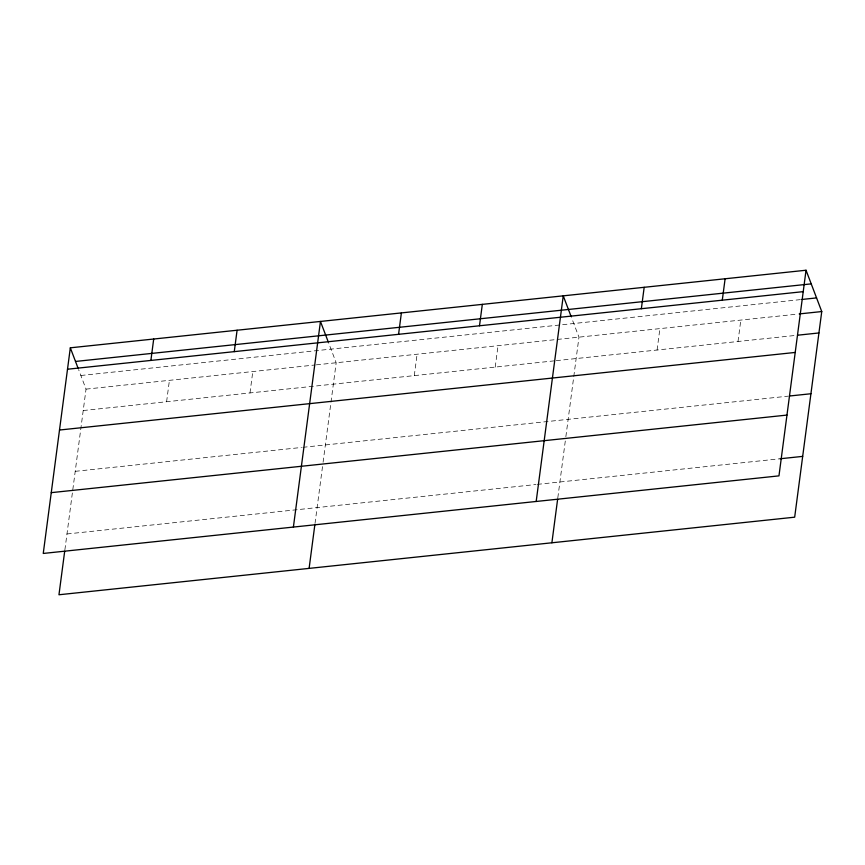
<?xml version="1.0" encoding="UTF-8"?>
<svg xmlns="http://www.w3.org/2000/svg" width="865" height="865" viewBox="0 0 865 865"><rect width="100%" height="100%" fill="white"/><g stroke="black" fill="none" stroke-linecap="round" stroke-linejoin="round"><path stroke-width="0.65" stroke-dasharray="4.33 3.24" d="M64.886 549.826L86.035 389.131L78.629 369.647M166.599 401.738L169.421 380.341M249.985 392.948L252.796 371.539M315.022 523.444L322.904 463.608M323.078 462.278L336.182 362.749L328.765 343.264M414.292 375.626L417.103 354.218M495.223 367.095L498.035 345.686M557.806 497.851L565.688 438.014M565.861 436.674L578.966 337.155L571.549 317.671M657.076 350.022L659.898 328.614M738.007 341.491L740.818 320.082M80.856 375.496L800.644 299.593M86.035 389.131L315.001 364.987M316.331 364.846L797.865 314.071M83.224 410.529L554.919 360.792M556.249 360.651L796.373 335.339M75.212 471.328L301.539 447.464M302.858 447.324L788.372 396.127M66.973 533.965L536.019 484.508M537.338 484.368L780.133 458.764"/><path stroke-width="1.3" d="M70.325 347.817L43.25 553.449L778.965 475.869L806.039 270.237L70.325 347.817L78.174 368.468M64.702 551.146L58.961 594.763L794.676 517.183L821.75 311.551L806.039 270.237M150.888 360.435L153.7 339.026M234.264 351.644L237.086 330.235M293.397 527.077L320.461 321.445L328.322 342.097M309.108 568.381L314.849 524.774M398.57 334.312L401.392 312.914M479.502 325.781L482.324 304.372M536.181 501.473L563.245 295.841L571.105 316.493M551.892 542.788L557.633 499.17M641.354 308.719L644.176 287.31M722.286 300.177L725.108 278.779M75.504 361.451L811.219 283.871M67.502 369.225L803.217 291.646M801.974 299.452L816.56 297.917M799.195 313.93L821.75 311.551M797.703 335.198L818.928 332.96M59.501 430.024L795.216 352.444M789.702 395.986L810.927 393.748M51.251 492.65L786.966 415.081M780.133 458.764L802.677 456.385"/></g></svg>
